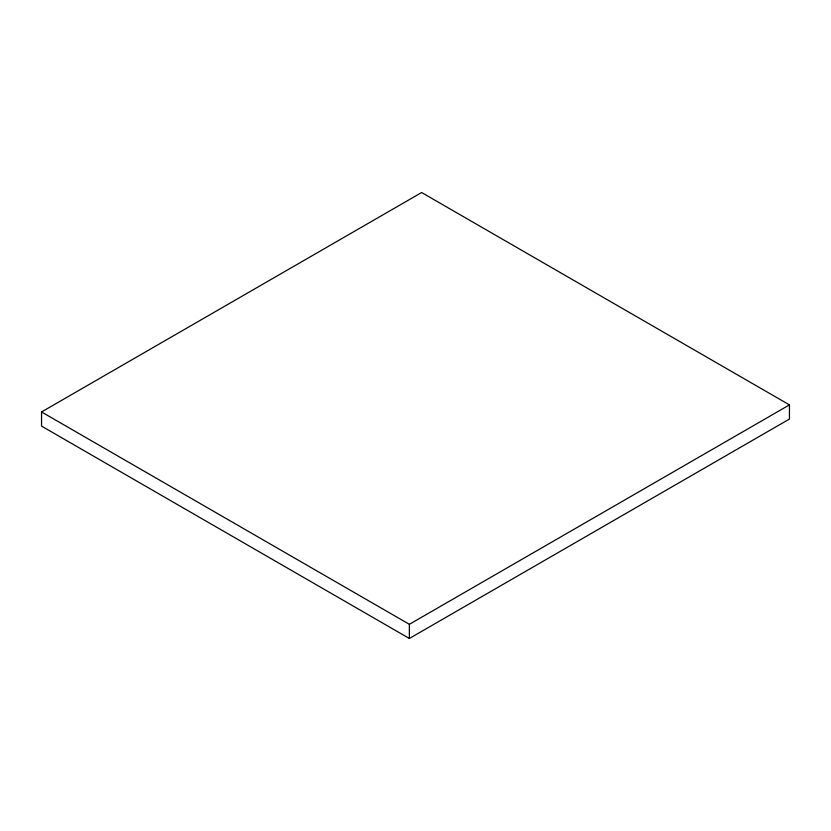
<?xml version="1.0" encoding="UTF-8"?>
<svg xmlns="http://www.w3.org/2000/svg" width="831" height="831" viewBox="0 0 831 831"><rect width="100%" height="100%" fill="white"/><g stroke="black" fill="none" stroke-linecap="round" stroke-linejoin="round"><path stroke-width="1.25" d="M41.55 411.958L421.629 192.522L789.45 404.884L789.45 419.042L409.371 638.478L41.55 426.116L41.55 411.958L409.371 624.32L789.45 404.884M409.371 624.32L409.371 638.478"/></g></svg>
